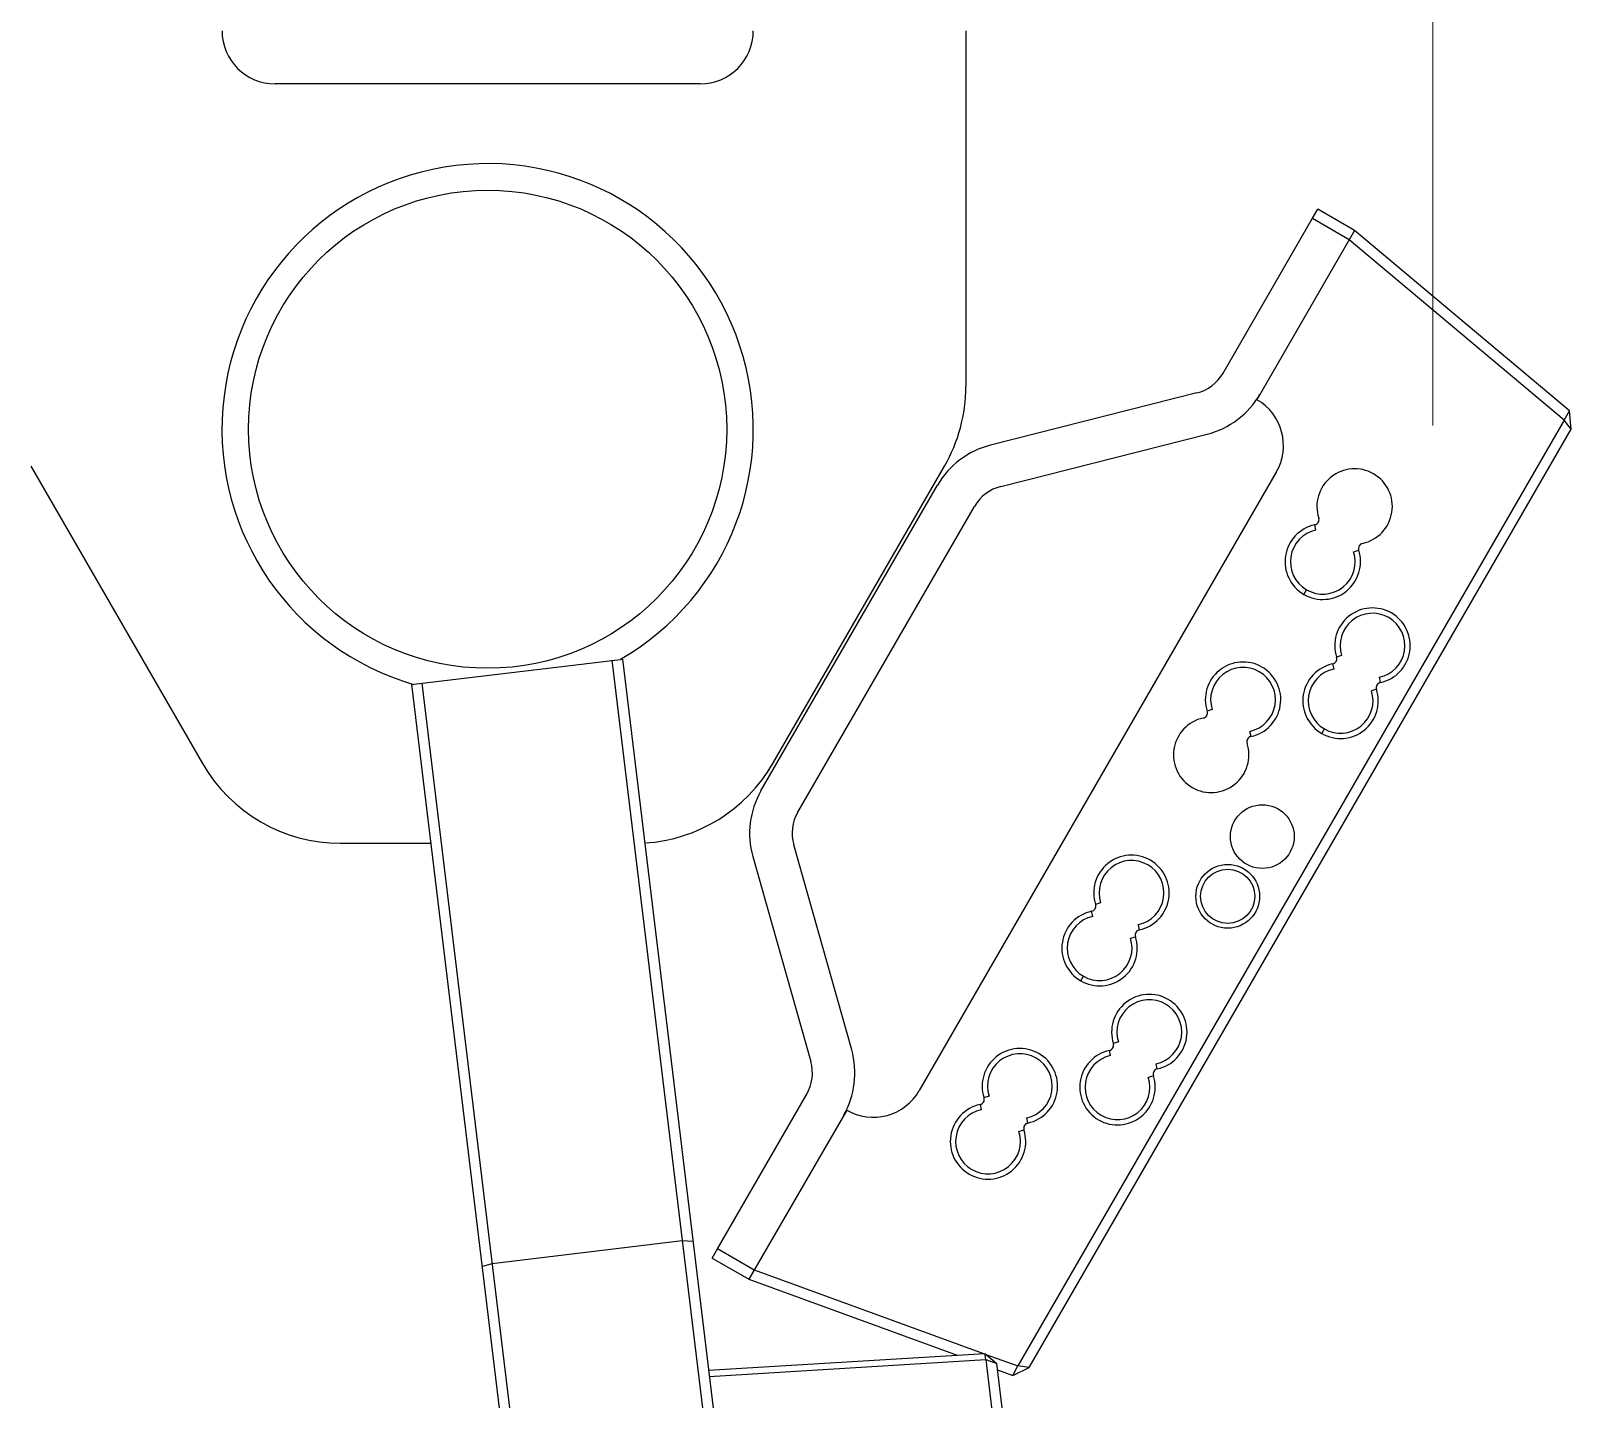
# Model space of a CAD drawing. Header units: millimetres. Extents: x -187347 to 135007, y -6415 to 292048.
# Drawn here: x -39071.8 to -38926.9, y 87717.1 to 87845.9 of the extents above; entities that cross this region are included whole.
import ezdxf

# ---------------------------------------------------------------- set-up
doc = ezdxf.new("R2010")
doc.units = ezdxf.units.MM
doc.header["$LTSCALE"] = 100
doc.linetypes.add('Z_LINE-CNTR', pattern=[17, 12, -2, 1, -2])
doc.layers.add('Layout Cabinplant', color=30, linetype='Continuous')
doc.layers.add('S-GRID', color=7, linetype='Continuous', lineweight=5)

# ---------------------------------------------------------------- blocks, each defined once
blk = doc.blocks.new('Denester')
at = {"layer": 'Layout Cabinplant', "color": 0, "linetype": 'Continuous'}
for p, q in [((-394.9, -2465.53), (-394.9, -2499.01)), ((-419.9, -2470.53), (-459.9, -2470.53)), ((-370.68, -2497.74), (-362.28, -2483.18)), ((-362.28, -2483.18), (-361.78, -2482.32)), ((-362.28, -2483.18), (-358.81, -2485.18)), ((-358.31, -2484.32), (-361.78, -2482.32)), ((-358.31, -2484.32), (-367.51, -2500.25)), ((-338.08, -2501.3), (-358.31, -2484.32)), ((-338.6, -2502.17), (-358.82, -2485.2)), ((-373.17, -2499.62), (-392.59, -2504.53)), ((-338.6, -2502.17), (-338.08, -2501.3)), ((-337.93, -2503.01), (-338.08, -2501.3)), ((-391.61, -2508.41), (-372.19, -2503.5)), ((-338.6, -2502.17), (-390, -2591.19)), ((-388.93, -2591.35), (-337.93, -2503.01)), ((-337.93, -2503.01), (-338.6, -2502.17)), ((-482.89, -2506.51), (-466.73, -2534.5)), ((-413.07, -2534.5), (-396.91, -2506.51)), ((-365.68, -2507.08), (-399.28, -2565.28)), ((-414.18, -2537.07), (-397.56, -2508.29)), ((-410.71, -2539.07), (-394.09, -2510.29)), ((-361.95, -2512.52), (-362.06, -2512.03)), ((-358.4, -2514.57), (-357.93, -2514.41)), ((-363.08, -2518.57), (-362.83, -2518.14)), ((-446.86, -2527.04), (-427.41, -2524.69)), ((-428.2, -2524.78), (-385.1, -2880.93)), ((-427.41, -2524.69), (-427.21, -2524.66)), ((-427.21, -2524.66), (-383.95, -2882.05)), ((-360.38, -2525.12), (-360.27, -2525.61)), ((-359.53, -2524.33), (-360.01, -2524.48)), ((-355.88, -2526.86), (-355.98, -2526.38)), ((-447.07, -2527.06), (-446.86, -2527.04)), ((-447.07, -2527.06), (-403.81, -2884.46)), ((-402.98, -2882.98), (-446.07, -2526.94)), ((-356.25, -2527.51), (-356.72, -2527.66)), ((-371.71, -2529.42), (-372.19, -2529.57)), ((-368.05, -2531.96), (-368.16, -2531.47)), ((-361.4, -2531.67), (-361.15, -2531.23)), ((-453.74, -2542), (-445.26, -2542)), ((-405.64, -2561.44), (-411.1, -2542.16)), ((-414.95, -2543.25), (-409.49, -2562.53)), ((-382.95, -2548.89), (-383.06, -2548.4)), ((-382.21, -2547.61), (-382.69, -2547.76)), ((-378.55, -2550.14), (-378.66, -2549.66)), ((-379.4, -2550.94), (-378.93, -2550.79)), ((-384.08, -2554.95), (-383.83, -2554.51)), ((-381.27, -2561.98), (-381.38, -2561.49)), ((-380.53, -2560.7), (-381.01, -2560.85)), ((-376.88, -2563.24), (-376.98, -2562.75)), ((-377.25, -2563.88), (-377.72, -2564.03)), ((-418.28, -2580.18), (-409.87, -2565.62)), ((-392.71, -2565.79), (-393.19, -2565.95)), ((-406.11, -2567.11), (-415.31, -2583.04)), ((-393.56, -2566.59), (-393.45, -2567.08)), ((-389.05, -2568.33), (-389.16, -2567.84)), ((-389.9, -2569.13), (-389.43, -2568.97)), ((-439.46, -2581.55), (-421.59, -2579.38)), ((-421.59, -2579.38), (-420.58, -2579.44)), ((-418.78, -2581.04), (-418.28, -2580.18)), ((-414.81, -2582.18), (-418.28, -2580.18)), ((-440.44, -2581.84), (-439.46, -2581.55)), ((-418.78, -2581.04), (-415.31, -2583.04)), ((-415.31, -2583.04), (-395.73, -2590.17)), ((-414.81, -2582.16), (-393.23, -2590.02)), ((-419.11, -2591.59), (-393.11, -2590.01)), ((-393.11, -2590.01), (-391.99, -2590.96)), ((-393.02, -2590.6), (-393.11, -2590.01)), ((-393.01, -2590.1), (-390, -2591.19)), ((-419.04, -2592.18), (-393.02, -2590.6)), ((-393.02, -2590.6), (-391.99, -2590.96)), ((-393.02, -2590.6), (-391.55, -2602.74)), ((-383.69, -2659.57), (-391.99, -2590.96)), ((-391.92, -2591.56), (-390.49, -2592.08)), ((-390.49, -2592.08), (-390, -2591.19)), ((-390.49, -2592.08), (-388.93, -2591.35)), ((-388.93, -2591.35), (-390, -2591.19))]:
    blk.add_line(p, q, dxfattribs=at)
for centre, radius in [((-439.9, -2503.03), 22.5), ((-367, -2541.37), 3), ((-370.25, -2546.99), 3), ((-370.25, -2546.99), 2.55)]:
    blk.add_circle(centre, radius, dxfattribs=at)
for centre, radius, start, end in [((-459.9, -2465.53), 5, 180, 270), ((-419.9, -2465.53), 5, 270, 0), ((-439.9, -2503.03), 25, 299.975, 253.8272), ((-409.9, -2499.01), 15, 330, 0), ((-374.15, -2495.74), 4, 284.1931, 330), ((-374.15, -2495.74), 8, 284.1931, 330), ((-370.01, -2504.58), 5, 330, 60), ((-390.63, -2512.29), 8, 104.1931, 150), ((-358.31, -2510.3), 3.55, 282.1419, 197.8574), ((-390.63, -2512.29), 4, 104.1931, 150), ((-361.31, -2515.5), 3.55, 102.2054, 240), ((-361.31, -2515.5), 3.05, 102.2054, 17.7946), ((-361.31, -2515.5), 3.55, 240, 17.7946), ((-356.63, -2523.4), 3.55, 282.1419, 197.8574), ((-356.63, -2523.4), 3.05, 282.2054, 197.7946), ((-368.81, -2528.49), 3.55, 282.1419, 197.8574), ((-359.63, -2528.59), 3.55, 102.2054, 240), ((-368.81, -2528.49), 3.05, 282.2054, 197.7946), ((-359.63, -2528.59), 3.05, 102.2054, 17.7946), ((-359.63, -2528.59), 3.55, 240, 17.7946), ((-371.81, -2533.68), 3.55, 102.2054, 17.7946), ((-453.74, -2527), 15, 210, 270), ((-426.06, -2527), 15, 273.6219, 330), ((-407.25, -2541.07), 8, 150, 195.8069), ((-407.25, -2541.07), 4, 150, 195.8069), ((-379.31, -2546.67), 3.55, 282.1419, 197.8574), ((-379.31, -2546.67), 3.05, 282.2054, 197.7946), ((-382.31, -2551.87), 3.55, 102.2054, 240), ((-382.31, -2551.87), 3.05, 102.2054, 17.7946), ((-382.31, -2551.87), 3.55, 240, 17.7946), ((-377.63, -2559.77), 3.55, 282.1419, 197.8574), ((-377.63, -2559.77), 3.05, 282.2054, 197.7946), ((-413.34, -2563.62), 8, 330, 15.8069), ((-389.81, -2564.86), 3.55, 282.1419, 197.8574), ((-380.63, -2564.96), 3.55, 102.2054, 17.7946), ((-413.34, -2563.62), 4, 330, 15.8069), ((-389.81, -2564.86), 3.05, 282.2054, 197.7946), ((-380.63, -2564.96), 3.05, 102.2054, 17.7946), ((-403.61, -2562.78), 5, 240, 330), ((-392.81, -2570.06), 3.55, 102.2054, 17.7946), ((-392.81, -2570.06), 3.05, 102.2054, 17.7946)]:
    blk.add_arc(centre, radius, start, end, dxfattribs=at)
for points, knots in [([(-362.06, -2512.03), (-361.99, -2512.01), (-361.86, -2511.96), (-361.72, -2511.8), (-361.65, -2511.6), (-361.66, -2511.46), (-361.68, -2511.39)], [0, 0, 0, 0, 0.250054, 0.500027, 0.74999, 1, 1, 1, 1]), ([(-357.56, -2513.77), (-357.63, -2513.79), (-357.76, -2513.85), (-357.9, -2514), (-357.96, -2514.21), (-357.95, -2514.35), (-357.93, -2514.41)], [0, 0, 0, 0, 0.25001, 0.499973, 0.749946, 1, 1, 1, 1]), ([(-360.38, -2525.12), (-360.31, -2525.11), (-360.18, -2525.05), (-360.04, -2524.89), (-359.97, -2524.69), (-359.99, -2524.55), (-360.01, -2524.48)], [0, 0, 0, 0, 0.250054, 0.500027, 0.74999, 1, 1, 1, 1]), ([(-355.88, -2526.87), (-355.95, -2526.88), (-356.08, -2526.94), (-356.22, -2527.1), (-356.28, -2527.3), (-356.27, -2527.44), (-356.25, -2527.51)], [0, 0, 0, 0, 0.25001, 0.499973, 0.749946, 1, 1, 1, 1]), ([(-372.56, -2530.21), (-372.49, -2530.2), (-372.36, -2530.14), (-372.22, -2529.98), (-372.15, -2529.78), (-372.16, -2529.64), (-372.18, -2529.58)], [0, 0, 0, 0, 0.250054, 0.500027, 0.74999, 1, 1, 1, 1]), ([(-368.06, -2531.96), (-368.13, -2531.97), (-368.26, -2532.03), (-368.4, -2532.19), (-368.46, -2532.39), (-368.45, -2532.53), (-368.43, -2532.6)], [0, 0, 0, 0, 0.25001, 0.499973, 0.749946, 1, 1, 1, 1]), ([(-383.06, -2548.4), (-382.99, -2548.39), (-382.86, -2548.33), (-382.72, -2548.17), (-382.65, -2547.97), (-382.66, -2547.83), (-382.68, -2547.76)], [0, 0, 0, 0, 0.250054, 0.500027, 0.74999, 1, 1, 1, 1]), ([(-378.56, -2550.15), (-378.63, -2550.16), (-378.76, -2550.22), (-378.9, -2550.38), (-378.96, -2550.58), (-378.95, -2550.72), (-378.93, -2550.79)], [0, 0, 0, 0, 0.25001, 0.499973, 0.749946, 1, 1, 1, 1]), ([(-381.38, -2561.49), (-381.31, -2561.48), (-381.18, -2561.42), (-381.04, -2561.26), (-380.97, -2561.06), (-380.99, -2560.92), (-381.01, -2560.86)], [0, 0, 0, 0, 0.250054, 0.500027, 0.74999, 1, 1, 1, 1]), ([(-376.88, -2563.24), (-376.95, -2563.25), (-377.08, -2563.31), (-377.22, -2563.47), (-377.28, -2563.67), (-377.27, -2563.81), (-377.25, -2563.88)], [0, 0, 0, 0, 0.25001, 0.499973, 0.749946, 1, 1, 1, 1]), ([(-393.56, -2566.59), (-393.49, -2566.57), (-393.36, -2566.52), (-393.22, -2566.36), (-393.15, -2566.16), (-393.16, -2566.02), (-393.18, -2565.95)], [0, 0, 0, 0, 0.250054, 0.500027, 0.74999, 1, 1, 1, 1]), ([(-389.06, -2568.33), (-389.13, -2568.35), (-389.26, -2568.41), (-389.4, -2568.56), (-389.46, -2568.77), (-389.45, -2568.91), (-389.43, -2568.97)], [0, 0, 0, 0, 0.25001, 0.499973, 0.749946, 1, 1, 1, 1])]:
    blk.add_open_spline(points, degree=3, knots=knots, dxfattribs=at)

msp = doc.modelspace()

# ---------------------------------------------------------------- linework, layer by layer
at = {"layer": 'S-GRID', "color": 152, "linetype": 'Z_LINE-CNTR'}
msp.add_line((-38939.88, 111408.77), (-38939.88, -6038.24), dxfattribs=at)

# ---------------------------------------------------------------- block references
at = {"layer": 'Layout Cabinplant', "color": 30}
msp.add_blockref('Denester', (-38588.94, 90311.45, 0), dxfattribs=at)

doc.saveas('drawing.dxf')
